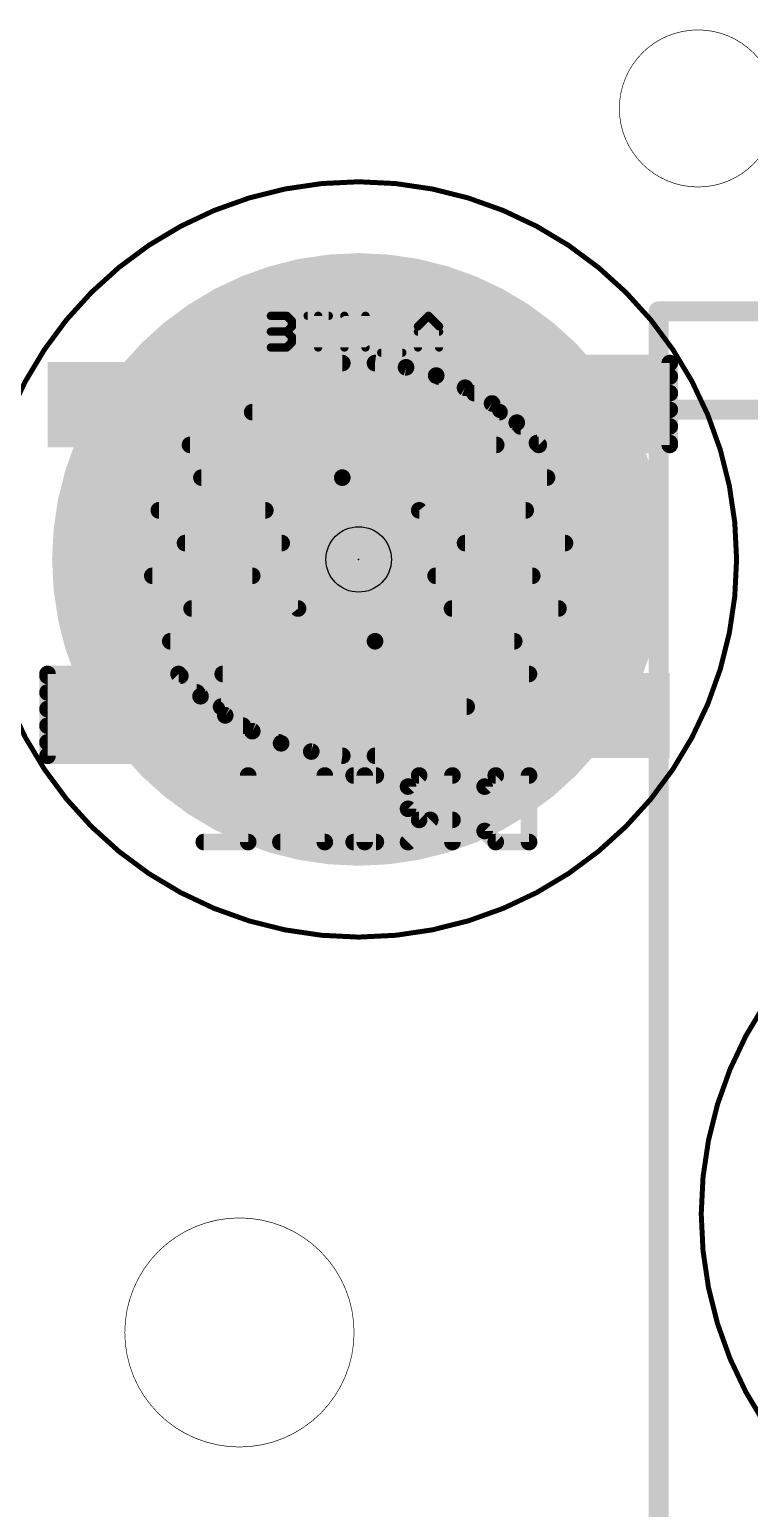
# Model space of a CAD drawing. Extents: x -7 to 74, y -4 to 123.
# Drawn here: x 43.4 to 54.39, y 19.71 to 42.3 of the extents above; entities that cross this region are included whole.
import ezdxf

# ---------------------------------------------------------------- set-up
doc = ezdxf.new("R2010")
doc.units = 0
for name, color, linetype in [('1', 14, 'CONTINUOUS'), ('16', 5, 'CONTINUOUS'), ('20', 178, 'CONTINUOUS'), ('22', 250, 'CONTINUOUS'), ('23', 178, 'CONTINUOUS'), ('25', 250, 'CONTINUOUS'), ('51', 214, 'CONTINUOUS')]:
    doc.layers.add(name, color=color, linetype=linetype)

# ---------------------------------------------------------------- blocks, each defined once
blk = doc.blocks.new('RECT')
blk.add_solid([(-0.5, -0.5), (0.5, -0.5), (-0.5, 0.5), (0.5, 0.5)])

msp = doc.modelspace()

# ---------------------------------------------------------------- linework, layer by layer
at = {"layer": '1'}
for points, const_width in [([(48.17, 37.21, 1), (48.17, 31.21)], 0.254), ([(48.17, 37.1465, 1), (48.17, 37.2735)], 0.127), ([(48.67, 31.21, 1), (48.67, 37.21)], 0.254), ([(48.67, 37.2735, 1), (48.67, 37.1465)], 0.127), ([(48.67, 37.2735, 1), (48.67, 37.1465)], 0.127), ([(48.6786, 37.2729, 1), (48.6614, 37.1471)], 0.127), ([(53.2335, 37.21, 1), (53.1065, 37.21)], 0.127), ([(53.17, 37.1465, 1), (53.17, 37.2735)], 0.127), ([(49.16, 37.2063, 1), (49.1265, 37.0838)], 0.127), ([(49.1346, 37.0821, 1), (49.1519, 37.208)], 0.127), ([(49.6286, 37.0774, 1), (49.5794, 36.9603)], 0.127), ([(49.6394, 37.0675, 1), (49.6394, 36.9405)], 0.127), ([(49.5872, 36.9576, 1), (49.6208, 37.0801)], 0.127), ([(53.17, 36.9405, 1), (53.17, 37.0675)], 0.127), ([(50.0764, 36.8885, 1), (50.0123, 36.7788)], 0.127), ([(50.0197, 36.7751, 1), (50.0689, 36.8922)], 0.127), ([(50.1874, 36.8135, 1), (50.1874, 36.6865)], 0.127), ([(53.17, 36.6865, 1), (53.17, 36.8135)], 0.127), ([(50.4956, 36.6427, 1), (50.4178, 36.5424)], 0.127), ([(50.4246, 36.5377, 1), (50.4888, 36.6473)], 0.127), ([(50.5811, 36.5595, 1), (50.5811, 36.4325)], 0.127), ([(52.4712, 36.575, 1), (52.3188, 36.575)], 0.1524), ([(52.395, 36.5762, 1), (52.395, 36.4238)], 0.1524), ([(53.17, 36.4325, 1), (53.17, 36.5595)], 0.127), ([(46.795, 36.5235, 1), (46.795, 36.3965)], 0.127), ([(50.57, 36.3965, 1), (50.57, 36.5235)], 0.127), ([(50.8792, 36.3443, 1), (50.7889, 36.255)], 0.127), ([(50.7951, 36.2495, 1), (50.873, 36.3498)], 0.127), ([(52.3188, 36.5, 1), (52.4712, 36.5)], 0.1524), ([(50.8911, 36.3055, 1), (50.8911, 36.1785)], 0.127), ([(53.17, 36.1785, 1), (53.17, 36.3055)], 0.127), ([(45.845, 36.0235, 1), (45.845, 35.8965)], 0.127), ([(50.52, 35.8965, 1), (50.52, 36.0235)], 0.127), ([(51.1423, 36.0515, 1), (51.1423, 35.9245)], 0.127), ([(51.17, 36.0235, 1), (51.17, 35.8965)], 0.127), ([(51.1249, 35.9153, 1), (51.2151, 36.0047)], 0.127), ([(53.1065, 35.96, 1), (53.2335, 35.96)], 0.127), ([(53.17, 35.9245, 1), (53.17, 36.0515)], 0.127), ([(53.17, 35.8965, 1), (53.17, 36.0235)], 0.127), ([(46.02, 35.5235, 1), (46.02, 35.3965)], 0.127), ([(48.17, 35.46, 0.5486), (47.495, 33.46)], 0.254), ([(48.17, 35.5235, 1), (48.17, 35.3965)], 0.127), ([(48.1852, 35.3983, 1), (48.1548, 35.5217)], 0.127), ([(48.17, 35.3965, 1), (48.17, 35.5235)], 0.127), ([(51.295, 35.3965, 1), (51.295, 35.5235)], 0.127), ([(45.37, 35.0235, 1), (45.37, 34.8965)], 0.127), ([(46.995, 34.8965, 1), (46.995, 35.0235)], 0.127), ([(48.67, 32.96, 0.5486), (49.345, 34.96)], 0.254), ([(49.345, 35.0235, 1), (49.345, 34.8965)], 0.127), ([(49.3945, 34.9998, 1), (49.2955, 34.9202)], 0.127), ([(50.97, 34.8965, 1), (50.97, 35.0235)], 0.127), ([(45.77, 34.5235, 1), (45.77, 34.3965)], 0.127), ([(47.245, 34.3965, 1), (47.245, 34.5235)], 0.127), ([(50.045, 34.5235, 1), (50.045, 34.3965)], 0.127), ([(51.57, 34.3965, 1), (51.57, 34.5235)], 0.127), ([(45.27, 34.0235, 1), (45.27, 33.8965)], 0.127), ([(46.795, 33.8965, 1), (46.795, 34.0235)], 0.127), ([(49.595, 34.0235, 1), (49.595, 33.8965)], 0.127), ([(51.07, 33.8965, 1), (51.07, 34.0235)], 0.127), ([(45.87, 33.5235, 1), (45.87, 33.3965)], 0.127), ([(47.4455, 33.4202, 1), (47.5445, 33.4998)], 0.127), ([(47.495, 33.3965, 1), (47.495, 33.5235)], 0.127), ([(49.845, 33.5235, 1), (49.845, 33.3965)], 0.127), ([(51.47, 33.3965, 1), (51.47, 33.5235)], 0.127), ([(45.545, 33.0235, 1), (45.545, 32.8965)], 0.127), ([(48.67, 33.0235, 1), (48.67, 32.8965)], 0.127), ([(48.6548, 33.0217, 1), (48.6852, 32.8983)], 0.127), ([(48.67, 32.8965, 1), (48.67, 33.0235)], 0.127), ([(50.795, 32.8965, 1), (50.795, 33.0235)], 0.127), ([(43.7335, 32.46, 1), (43.6065, 32.46)], 0.127), ([(43.67, 32.5235, 1), (43.67, 32.3965)], 0.127), ([(43.67, 32.4955, 1), (43.67, 32.3685)], 0.127), ([(45.7151, 32.5047, 1), (45.6249, 32.4153)], 0.127), ([(45.67, 32.3965, 1), (45.67, 32.5235)], 0.127), ([(45.6977, 32.3685, 1), (45.6977, 32.4955)], 0.127), ([(46.345, 32.5235, 1), (46.345, 32.3965)], 0.127), ([(51.02, 32.3965, 1), (51.02, 32.5235)], 0.127), ([(43.67, 32.2415, 1), (43.67, 32.1145)], 0.127), ([(46.0449, 32.1705, 1), (45.967, 32.0702)], 0.127), ([(45.9489, 32.1145, 1), (45.9489, 32.2415)], 0.127), ([(45.9608, 32.0757, 1), (46.0511, 32.165)], 0.127), ([(46.32, 32.0235, 1), (46.32, 31.8965)], 0.127), ([(50.07, 31.8965, 1), (50.07, 32.0235)], 0.127), ([(43.67, 31.9875, 1), (43.67, 31.8605)], 0.127), ([(46.2589, 31.8605, 1), (46.2589, 31.9875)], 0.127), ([(46.4154, 31.8823, 1), (46.3512, 31.7727)], 0.127), ([(46.3444, 31.7773, 1), (46.4222, 31.8776)], 0.127), ([(43.67, 31.7335, 1), (43.67, 31.6065)], 0.127), ([(46.6526, 31.6065, 1), (46.6526, 31.7335)], 0.127), ([(46.8203, 31.6449, 1), (46.7711, 31.5278)], 0.127), ([(46.7636, 31.5315, 1), (46.8277, 31.6412)], 0.127), ([(43.67, 31.4795, 1), (43.67, 31.3525)], 0.127), ([(47.2528, 31.4624, 1), (47.2192, 31.3399)], 0.127), ([(47.2007, 31.3525, 1), (47.2007, 31.4795)], 0.127), ([(47.2114, 31.3426, 1), (47.2606, 31.4597)], 0.127), ([(43.67, 31.2735, 1), (43.67, 31.1465)], 0.127), ([(43.6065, 31.21, 1), (43.7335, 31.21)], 0.127), ([(47.7054, 31.3379, 1), (47.6881, 31.212)], 0.127), ([(47.68, 31.2137, 1), (47.7135, 31.3362)], 0.127), ([(48.1614, 31.1471, 1), (48.1786, 31.2729)], 0.127), ([(48.17, 31.1465, 1), (48.17, 31.2735)], 0.127), ([(48.17, 31.1465, 1), (48.17, 31.2735)], 0.127), ([(48.67, 31.2735, 1), (48.67, 31.1465)], 0.127)]:
    msp.add_lwpolyline(points, format="xyb", dxfattribs=dict(at, const_width=const_width))
for points, const_width in [([(48.67, 37.21), (53.17, 37.21)], 0.254), ([(49.1433, 37.145), (48.67, 37.21)], 0.254), ([(53.17, 37.21), (53.17, 35.96)], 0.254), ([(49.604, 37.0189), (49.1433, 37.145)], 0.254), ([(50.0443, 36.8336), (49.604, 37.0189)], 0.254), ([(49.6394, 37.004), (53.17, 37.004)], 0.254), ([(50.4567, 36.5925), (50.0443, 36.8336)], 0.254), ([(50.1874, 36.75), (53.17, 36.75)], 0.254), ([(50.8341, 36.2996), (50.4567, 36.5925)], 0.254), ([(50.5811, 36.496), (53.17, 36.496)], 0.254), ([(52.395, 36.5), (52.395, 36.575)], 0.3048), ([(55, 36.5), (52.395, 36.5)], 0.3048), ([(46.795, 36.46), (50.57, 36.46)], 0.254), ([(51.17, 35.96), (50.8341, 36.2996)], 0.254), ([(50.8911, 36.242), (53.17, 36.242)], 0.254), ([(45.845, 35.96), (50.52, 35.96)], 0.254), ([(51.1423, 35.988), (53.17, 35.988)], 0.254), ([(53.17, 35.96), (51.17, 35.96)], 0.254), ([(46.02, 35.46), (48.17, 35.46)], 0.254), ([(48.17, 35.46), (51.295, 35.46)], 0.254), ([(46.995, 34.96), (45.37, 34.96)], 0.254), ([(49.345, 34.96), (50.97, 34.96)], 0.254), ([(47.245, 34.46), (45.77, 34.46)], 0.254), ([(50.045, 34.46), (51.57, 34.46)], 0.254), ([(46.795, 33.96), (45.27, 33.96)], 0.254), ([(49.595, 33.96), (51.07, 33.96)], 0.254), ([(47.495, 33.46), (45.87, 33.46)], 0.254), ([(49.845, 33.46), (51.47, 33.46)], 0.254), ([(45.545, 32.96), (48.67, 32.96)], 0.254), ([(48.67, 32.96), (50.795, 32.96)], 0.254), ([(43.67, 31.21), (43.67, 32.46)], 0.254), ([(43.67, 32.46), (45.67, 32.46)], 0.254), ([(43.67, 32.432), (45.6977, 32.432)], 0.254), ([(45.67, 32.46), (46.0059, 32.1204)], 0.254), ([(46.345, 32.46), (51.02, 32.46)], 0.254), ([(43.67, 32.178), (45.9489, 32.178)], 0.254), ([(46.0059, 32.1204), (46.3833, 31.8275)], 0.254), ([(46.32, 31.96), (50.07, 31.96)], 0.254), ([(43.67, 31.924), (46.2589, 31.924)], 0.254), ([(46.3833, 31.8275), (46.7957, 31.5864)], 0.254), ([(43.67, 31.67), (46.6526, 31.67)], 0.254), ([(46.7957, 31.5864), (47.236, 31.4011)], 0.254), ([(43.67, 31.416), (47.2007, 31.416)], 0.254), ([(47.236, 31.4011), (47.6967, 31.275)], 0.254), ([(48.17, 31.21), (43.67, 31.21)], 0.254), ([(47.6967, 31.275), (48.17, 31.21)], 0.254)]:
    msp.add_lwpolyline(points, dxfattribs=dict(at, const_width=const_width))
at = {"layer": '16', "const_width": 0.3048}
for points in [[(56, 38), (53, 38)], [(53, 38), (53, 18.5)]]:
    msp.add_lwpolyline(points, dxfattribs=at)
at = {"layer": '16', "const_width": 0.1524}
for points in [[(53, 38.0762, 1), (53, 37.9238)], [(53.0762, 38, 1), (52.9238, 38)]]:
    msp.add_lwpolyline(points, format="xyb", dxfattribs=at)
at = {"layer": '20'}
for points, const_width in [([(53.6, 39.9, 1), (53.6, 42.3, 1), (53.6, 39.9)], 0.01), ([(48.42, 33.71, 1), (48.42, 34.71, 1), (48.42, 33.71)], 0.254), ([(46.6, 20.65, 1), (46.6, 24.15, 1), (46.6, 20.65)], 0.01)]:
    msp.add_lwpolyline(points, format="xyb", dxfattribs=dict(at, const_width=const_width))
msp.add_circle((48.42, 34.21), 0.5, dxfattribs=at)
at = {"layer": '22'}
for points, const_width in [([(47.785, 32.305), (48.42, 32.94)], 0.508), ([(48.42, 31.67), (48.42, 32.94)], 0.508), ([(49.055, 32.305), (48.42, 32.94)], 0.508), ([(46.7338, 30.9089), (46.7338, 29.892)], 0.254), ([(47.9032, 30.9089), (47.9032, 29.892)], 0.254), ([(48.6828, 30.9089), (48.3438, 30.9089)], 0.254), ([(48.5133, 29.892), (48.5133, 30.9089)], 0.254), ([(49.3438, 30.9089), (49.1743, 30.7394)], 0.254), ([(49.8522, 30.9089), (49.3438, 30.9089)], 0.254), ([(49.8522, 29.892), (49.8522, 30.9089)], 0.254), ([(50.3437, 30.7394), (50.5132, 30.9089)], 0.254), ([(50.5132, 30.9089), (51.0216, 30.9089)], 0.254), ([(51.0216, 30.9089), (51.0216, 29.892)], 0.254), ([(49.1743, 30.7394), (49.1743, 30.4004)], 0.254), ([(50.3437, 30.0615), (50.3437, 30.7394)], 0.254), ([(49.1743, 30.4004), (49.3438, 30.231)], 0.254), ([(49.5132, 30.231), (49.1743, 29.892)], 0.254), ([(49.3438, 30.231), (49.8522, 30.231)], 0.254), ([(50.5132, 29.892), (50.3437, 30.0615)], 0.254), ([(46.7338, 29.892), (46.0559, 29.892)], 0.254), ([(47.9032, 29.892), (47.2253, 29.892)], 0.254), ([(48.6828, 29.892), (48.3438, 29.892)], 0.254), ([(51.0216, 29.892), (50.5132, 29.892)], 0.254)]:
    msp.add_lwpolyline(points, dxfattribs=dict(at, const_width=const_width))
for points, const_width in [([(48.547, 32.94, 1), (48.293, 32.94)], 0.254), ([(48.5098, 33.0298, 1), (48.3302, 32.8502)], 0.254), ([(48.5098, 32.8502, 1), (48.3302, 33.0298)], 0.254), ([(47.6952, 32.3948, 1), (47.8748, 32.2152)], 0.254), ([(48.9652, 32.2152, 1), (49.1448, 32.3948)], 0.254), ([(48.293, 31.67, 1), (48.547, 31.67)], 0.254), ([(46.7973, 30.9089, 1), (46.6703, 30.9089)], 0.127), ([(47.9667, 30.9089, 1), (47.8397, 30.9089)], 0.127), ([(48.3438, 30.9724, 1), (48.3438, 30.8454)], 0.127), ([(48.5768, 30.9089, 1), (48.4498, 30.9089)], 0.127), ([(48.6828, 30.8454, 1), (48.6828, 30.9724)], 0.127), ([(49.3438, 30.9724, 1), (49.3438, 30.8454)], 0.127), ([(49.3887, 30.864, 1), (49.2989, 30.9538)], 0.127), ([(49.9157, 30.9089, 1), (49.7887, 30.9089)], 0.127), ([(49.8522, 30.8454, 1), (49.8522, 30.9724)], 0.127), ([(50.5132, 30.9724, 1), (50.5132, 30.8454)], 0.127), ([(50.5581, 30.864, 1), (50.4683, 30.9538)], 0.127), ([(51.0851, 30.9089, 1), (50.9581, 30.9089)], 0.127), ([(51.0216, 30.8454, 1), (51.0216, 30.9724)], 0.127), ([(49.2378, 30.7394, 1), (49.1108, 30.7394)], 0.127), ([(49.1294, 30.7843, 1), (49.2192, 30.6945)], 0.127), ([(50.4072, 30.7394, 1), (50.2802, 30.7394)], 0.127), ([(50.2988, 30.7843, 1), (50.3886, 30.6945)], 0.127), ([(49.2192, 30.4453, 1), (49.1294, 30.3555)], 0.127), ([(49.1108, 30.4004, 1), (49.2378, 30.4004)], 0.127), ([(49.3438, 30.2945, 1), (49.3438, 30.1675)], 0.127), ([(49.2989, 30.1861, 1), (49.3887, 30.2759)], 0.127), ([(49.5581, 30.1861, 1), (49.4683, 30.2759)], 0.127), ([(49.8522, 30.1675, 1), (49.8522, 30.2945)], 0.127), ([(50.3886, 30.1064, 1), (50.2988, 30.0166)], 0.127), ([(50.2802, 30.0615, 1), (50.4072, 30.0615)], 0.127), ([(46.0559, 29.9555, 1), (46.0559, 29.8285)], 0.127), ([(46.6703, 29.892, 1), (46.7973, 29.892)], 0.127), ([(46.7338, 29.8285, 1), (46.7338, 29.9555)], 0.127), ([(47.2253, 29.9555, 1), (47.2253, 29.8285)], 0.127), ([(47.8397, 29.892, 1), (47.9667, 29.892)], 0.127), ([(47.9032, 29.8285, 1), (47.9032, 29.9555)], 0.127), ([(48.3438, 29.9555, 1), (48.3438, 29.8285)], 0.127), ([(48.4498, 29.892, 1), (48.5768, 29.892)], 0.127), ([(48.6828, 29.8285, 1), (48.6828, 29.9555)], 0.127), ([(49.1294, 29.9369, 1), (49.2192, 29.8471)], 0.127), ([(49.7887, 29.892, 1), (49.9157, 29.892)], 0.127), ([(50.5132, 29.9555, 1), (50.5132, 29.8285)], 0.127), ([(50.4683, 29.8471, 1), (50.5581, 29.9369)], 0.127), ([(50.9581, 29.892, 1), (51.0851, 29.892)], 0.127), ([(51.0216, 29.8285, 1), (51.0216, 29.9555)], 0.127)]:
    msp.add_lwpolyline(points, format="xyb", dxfattribs=dict(at, const_width=const_width))
at = {"layer": '23'}
msp.add_point((48.42, 34.21), dxfattribs=at)
at = {"layer": '25', "const_width": 0.0635}
for points in [[(47.0802, 37.9633, 1), (47.0802, 37.8998)], [(47.112, 37.9315, 1), (47.0485, 37.9315)], [(47.3442, 37.954, 1), (47.2993, 37.9091)], [(47.3217, 37.8998, 1), (47.3217, 37.9633)], [(47.6415, 37.9633, 1), (47.6415, 37.8998)], [(47.8343, 37.9315, 1), (47.7708, 37.9315)], [(47.9635, 37.8998, 1), (47.9635, 37.9633)], [(48.2346, 37.9315, 1), (48.1711, 37.9315)], [(48.2293, 37.9491, 1), (48.1764, 37.9139)], [(48.5566, 37.9315, 1), (48.4931, 37.9315)], [(49.5089, 37.954, 1), (49.464, 37.9091)], [(49.5089, 37.9091, 1), (49.464, 37.954)], [(47.0802, 37.7218, 1), (47.0802, 37.6583)], [(47.3442, 37.7125, 1), (47.2993, 37.6676)], [(47.2993, 37.7125, 1), (47.3442, 37.6676)], [(47.3217, 37.6583, 1), (47.3217, 37.7218)], [(47.434, 37.851, 1), (47.3705, 37.851)], [(47.3705, 37.7705, 1), (47.434, 37.7705)], [(47.3798, 37.8286, 1), (47.4247, 37.8735)], [(47.4247, 37.7481, 1), (47.3798, 37.793)], [(49.3572, 37.7705, 1), (49.2937, 37.7705)], [(49.303, 37.793, 1), (49.3479, 37.7481)], [(49.3255, 37.7218, 1), (49.3255, 37.6583)], [(49.6792, 37.7705, 1), (49.6157, 37.7705)], [(49.625, 37.7481, 1), (49.6699, 37.793)], [(49.6475, 37.6583, 1), (49.6475, 37.7218)], [(47.0802, 37.4803, 1), (47.0802, 37.4168)], [(47.3217, 37.4168, 1), (47.3217, 37.4803)], [(47.434, 37.6095, 1), (47.3705, 37.6095)], [(47.3705, 37.529, 1), (47.434, 37.529)], [(47.3798, 37.5871, 1), (47.4247, 37.632)], [(47.4247, 37.5065, 1), (47.3798, 37.5515)], [(47.0485, 37.4485, 1), (47.112, 37.4485)], [(47.2993, 37.471, 1), (47.3442, 37.426)], [(47.7708, 37.4485, 1), (47.8343, 37.4485)], [(48.1711, 37.4485, 1), (48.2346, 37.4485)], [(48.4931, 37.4485, 1), (48.5566, 37.4485)], [(48.4984, 37.4309, 1), (48.5513, 37.4661)], [(48.7642, 37.3998, 1), (48.7642, 37.3362)], [(49.0862, 37.3362, 1), (49.0862, 37.3998)], [(49.2937, 37.4485, 1), (49.3572, 37.4485)], [(49.6157, 37.4485, 1), (49.6792, 37.4485)]]:
    msp.add_lwpolyline(points, format="xyb", dxfattribs=at)
at = {"layer": '25', "const_width": 0.127}
for points in [[(47.0802, 37.4485), (47.0802, 37.9315)], [(47.0802, 37.9315), (47.3217, 37.9315)], [(47.3217, 37.9315), (47.4022, 37.851)], [(47.6415, 37.9315), (47.9635, 37.9315)], [(47.8025, 37.4485), (47.8025, 37.9315)], [(48.2028, 37.4485), (48.2028, 37.9315)], [(48.2028, 37.9315), (48.5248, 37.4485)], [(48.5248, 37.4485), (48.5248, 37.9315)], [(49.3255, 37.7705), (49.4865, 37.9315)], [(49.4865, 37.9315), (49.6475, 37.7705)], [(47.0802, 37.69), (47.3217, 37.69)], [(47.4022, 37.7705), (47.3217, 37.69)], [(47.3217, 37.69), (47.4022, 37.6095)], [(47.4022, 37.851), (47.4022, 37.7705)], [(49.3255, 37.4485), (49.3255, 37.7705)], [(49.3255, 37.69), (49.6475, 37.69)], [(49.6475, 37.7705), (49.6475, 37.4485)], [(47.3217, 37.4485), (47.0802, 37.4485)], [(47.4022, 37.529), (47.3217, 37.4485)], [(47.4022, 37.6095), (47.4022, 37.529)], [(48.7642, 37.368), (49.0862, 37.368)]]:
    msp.add_lwpolyline(points, dxfattribs=at)
at = {"layer": '51'}
for points, const_width in [([(48.42, 28.44, 1), (48.42, 39.98, 1), (48.42, 28.44)], 0.0762), ([(48.42, 31.87, 1), (48.42, 36.55, 1), (48.42, 31.87)], 4.68), ([(59.42, 18.44, 1), (59.42, 29.98, 1), (59.42, 18.44)], 0.0762)]:
    msp.add_lwpolyline(points, format="xyb", dxfattribs=dict(at, const_width=const_width))

# ---------------------------------------------------------------- block references
at = {"layer": '1', "xscale": 1.55, "yscale": 1.3}
for p in [(44.445, 36.575), (52.395, 36.575)]:
    msp.add_blockref('RECT', p, dxfattribs=at)
at = {"layer": '1', "xscale": 1.55, "yscale": 1.3, "rotation": 180}
for p in [(44.445, 31.825), (52.395, 31.825)]:
    msp.add_blockref('RECT', p, dxfattribs=at)

doc.saveas('drawing.dxf')
